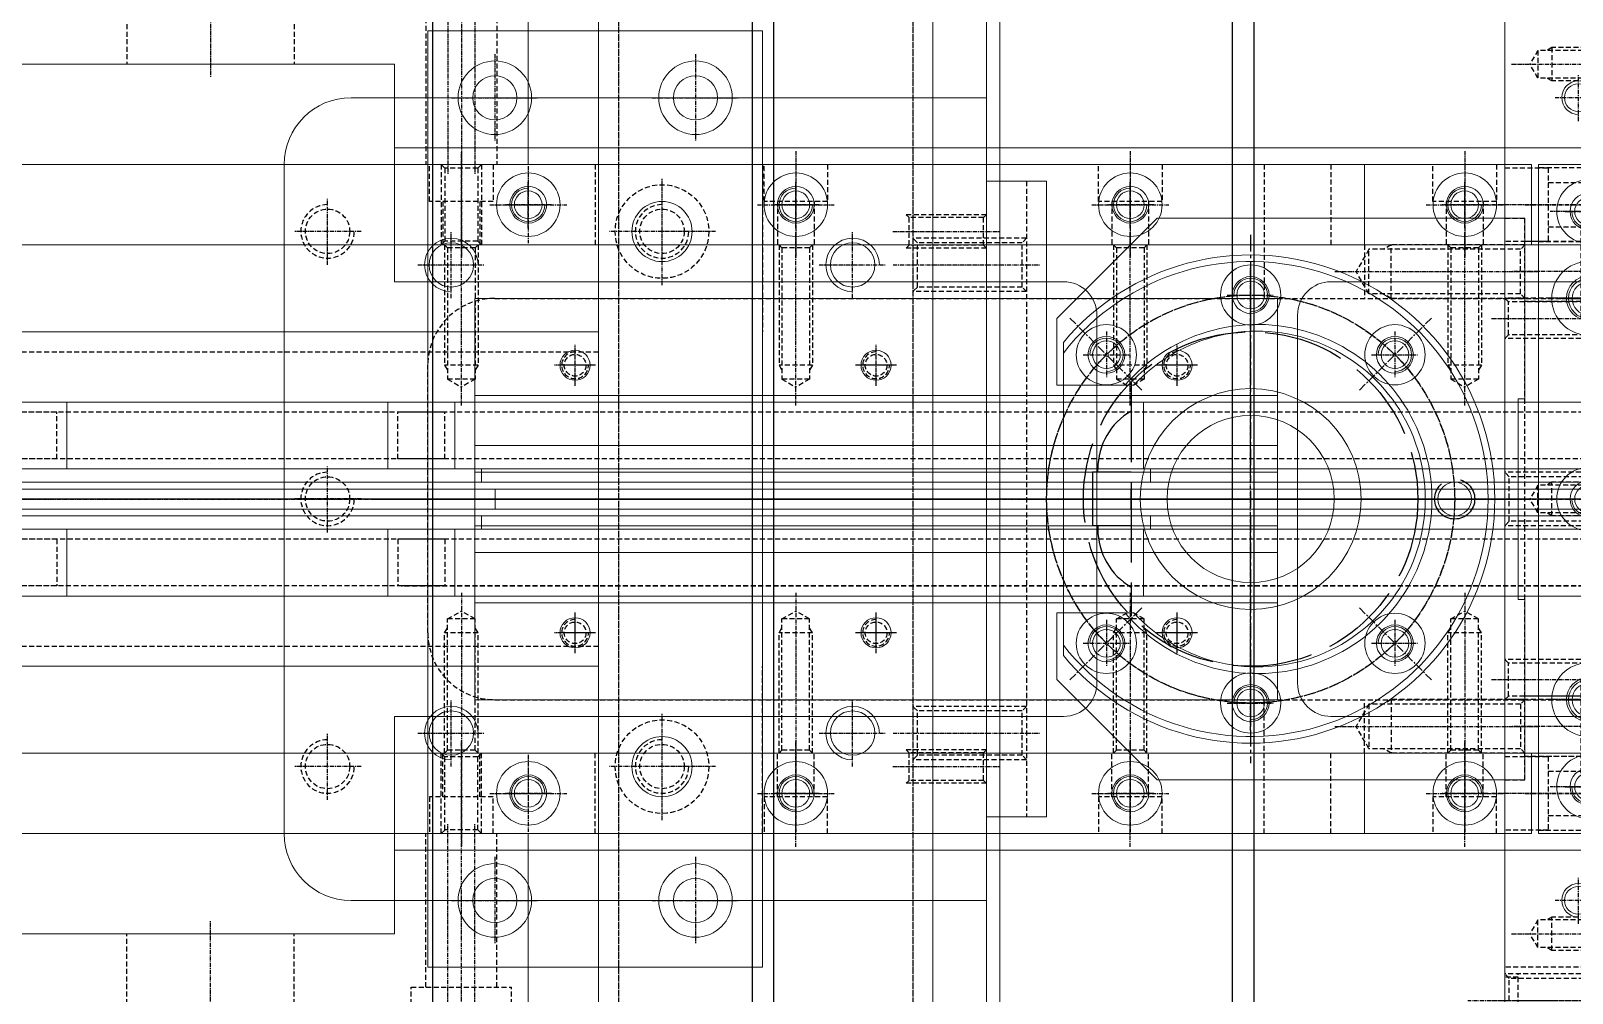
# Model space of a CAD drawing. Header units: millimetres. Extents: x -32759 to 129432, y 390 to 54305.
# Drawn here: x 11544.5 to 11774.9, y 25253 to 25396.9 of the extents above; entities that cross this region are included whole.
import ezdxf

# ---------------------------------------------------------------- set-up
doc = ezdxf.new("R2010")
doc.units = ezdxf.units.MM
for name, pattern in [('ACAD_ISO02W100', [15, 12, -3]), ('CENTER', [2, 1.25, -0.25, 0.25, -0.25]), ('HIDDEN', [0.375, 0.25, -0.125])]:
    doc.linetypes.add(name, pattern=pattern)
for name, color, linetype in [('01d', 211, 'Continuous'), ('CENTER', 1, 'CENTER'), ('CENTRAL', 3, 'Continuous'), ('CL', 1, 'CENTER'), ('HL', 2, 'HIDDEN'), ('빨간은선', 1, 'ACAD_ISO02W100')]:
    doc.layers.add(name, color=color, linetype=linetype)
doc.layers.add('_BODY', color=7, linetype='Continuous', lineweight=13)

# ---------------------------------------------------------------- blocks, each defined once
blk = doc.blocks.new('yiiyik')
at = {"ltscale": 0.5}
for p, q in [((205215.39, 28869.14), (202315.39, 28869.14)), ((202315.39, 28794.14), (205215.39, 28794.14))]:
    blk.add_line(p, q, dxfattribs=at)
at = {"layer": 'HL', "ltscale": 3}
for p, q in [((202315.39, 28865.94), (205215.39, 28865.94)), ((202315.39, 28797.34), (205215.39, 28797.34))]:
    blk.add_line(p, q, dxfattribs=at)
blk = doc.blocks.new('78544')
at = {"color": 0}
blk.add_blockref('yiiyik', (-12321.08, -5825.08), dxfattribs=at)
blk = doc.blocks.new('546YQQR3')
at = {"ltscale": 0.5}
blk.add_line((208098.28, 16766.14), (207248.28, 16766.14), dxfattribs=at)
at = {"layer": 'CL', "ltscale": 0.5}
blk.add_line((207673.28, 17601.14), (207673.28, 16756.14), dxfattribs=at)
blk = doc.blocks.new('UYEWS')
blk.add_blockref('546YQQR3', (0, 293.69))
blk = doc.blocks.new('5WW')
at = {"ltscale": 0.5}
for p, q in [((194368.82, 19052.97), (192913.82, 19052.97)), ((192913.82, 18977.97), (194368.82, 18977.97))]:
    blk.add_line(p, q, dxfattribs=at)
at = {"layer": 'HL', "ltscale": 3}
for p, q in [((192913.82, 19049.77), (194368.82, 19049.77)), ((192913.82, 18981.17), (194368.82, 18981.17))]:
    blk.add_line(p, q, dxfattribs=at)
blk = doc.blocks.new('567W55')
at = {"ltscale": 0.5}
blk.add_line((194373.82, 20177.46), (193528.82, 20177.46), dxfattribs=at)
blk = doc.blocks.new('574534')
for name, p in [('UYEWS', (-13724.46, 3117.63)), ('567W55', (0, 0)), ('5WW', (615, 1151.49))]:
    blk.add_blockref(name, p)
blk = doc.blocks.new('asdfassas')
at = {"ltscale": 0.5}
blk.add_line((129956.24, 40325.74), (129956.24, 39725.74), dxfattribs=at)
at = {"layer": 'CL', "ltscale": 5}
blk.add_line((129946.24, 40025.74), (130726.24, 40025.74), dxfattribs=at)
blk = doc.blocks.new('XCVBXCVBXCVBCXCBCXB')
at = {"layer": '01d'}
blk.add_blockref('asdfassas', (6141.43, -3692.74), dxfattribs=at)
blk = doc.blocks.new('7RYT')
blk.add_blockref('XCVBXCVBXCVBCXCBCXB', (170827.6, -771.94))
blk = doc.blocks.new('5r4ywwtwt')
at = {"color": 6, "ltscale": 0.5}
for p, q in [((215284.22, 20341.99), (215284.22, 19601.99)), ((215282.22, 20321.99), (215282.22, 19621.99))]:
    blk.add_line(p, q, dxfattribs=at)
blk = doc.blocks.new('6rw4w')
at = {"rotation": 90}
blk.add_blockref('5r4ywwtwt', (234436.19, -193115.66), dxfattribs=at)
blk = doc.blocks.new('8SERR')
at = {"ltscale": 0.5}
blk.add_circle((300015.31, 34643.29), 3.32, dxfattribs=at)
at = {"color": 1, "ltscale": 0.5}
blk.add_arc((300015.31, 34643.29), 4, 270, 180, dxfattribs=at)
at = {"layer": 'CL', "ltscale": 0.5}
for p, q in [((300015.31, 34648.29), (300015.31, 34638.29)), ((300010.31, 34643.29), (300020.31, 34643.29))]:
    blk.add_line(p, q, dxfattribs=at)
blk = doc.blocks.new('8REY')
at = {"ltscale": 0.5}
for p, q in [((299380.18, 34076.33), (299480.18, 34076.33)), ((299370.18, 33971.33), (299370.18, 34066.33)), ((299490.18, 33971.33), (299490.18, 34066.33)), ((299370.18, 33971.33), (299490.18, 33971.33))]:
    blk.add_line(p, q, dxfattribs=at)
for centre, start, end in [((299380.18, 34066.33), 90, 180), ((299480.18, 34066.33), 0, 90)]:
    blk.add_arc(centre, 10, start, end, dxfattribs=at)
for p in [(-620.12, -591.95), (-550.12, -591.95), (-620.12, -651.95), (-550.12, -651.95)]:
    blk.add_blockref('8SERR', p)
blk = doc.blocks.new('uyiry')
at = {"ltscale": 0.5}
for p, q in [((283472.72, 1551.76), (282672.72, 1551.76)), ((282672.72, 1501.76), (283472.72, 1501.76))]:
    blk.add_line(p, q, dxfattribs=at)
at = {"layer": 'HL', "ltscale": 3}
for p, q in [((283472.72, 1548.76), (282672.72, 1548.76)), ((283472.72, 1504.76), (282672.72, 1504.76))]:
    blk.add_line(p, q, dxfattribs=at)
blk = doc.blocks.new('tyutfyr')
at = {"ltscale": 0.5}
for p, q in [((301101.88, 34045.84), (300801.88, 34045.84)), ((300801.88, 33995.84), (300801.88, 34045.84)), ((300801.88, 33995.84), (301101.88, 33995.84))]:
    blk.add_line(p, q, dxfattribs=at)
at = {"layer": 'HL', "ltscale": 3}
for p, q in [((301101.88, 34042.84), (300801.88, 34042.84)), ((301101.88, 33998.84), (300801.88, 33998.84))]:
    blk.add_line(p, q, dxfattribs=at)
blk = doc.blocks.new('tyuwrr')
at = {"ltscale": 0.5}
for p, q in [((209317.96, 21857.18), (209317.96, 21907.18)), ((209537.96, 21907.18), (209317.96, 21907.18)), ((209537.96, 21857.18), (209537.96, 21907.18)), ((209537.96, 21857.18), (209317.96, 21857.18))]:
    blk.add_line(p, q, dxfattribs=at)
at = {"layer": 'HL', "ltscale": 3}
for p, q in [((209537.96, 21904.18), (209317.96, 21904.18)), ((209537.96, 21860.18), (209317.96, 21860.18))]:
    blk.add_line(p, q, dxfattribs=at)
blk = doc.blocks.new('735w4w')
at = {"rotation": 90}
blk.add_blockref('tyutfyr', (242814.38, -277495.94), dxfattribs=at)
at = {"color": 3}
blk.add_blockref('uyiry', (-74279.18, 21754.18), dxfattribs=at)
blk.add_blockref('tyuwrr', (-634.43, 1398.76))
blk = doc.blocks.new('tyrtu')
at = {"layer": 'CL', "ltscale": 0.5}
blk.add_line((299057.47, 34304.86), (299057.47, 34282.89), dxfattribs=at)
at = {"layer": 'HL', "ltscale": 3}
for p, q in [((299054.15, 34301.21), (299053.47, 34301.89)), ((299053.47, 34284.89), (299053.47, 34301.89)), ((299054.15, 34301.21), (299060.79, 34301.21)), ((299054.15, 34285.57), (299054.15, 34301.21)), ((299060.79, 34301.21), (299061.47, 34301.89)), ((299060.79, 34285.57), (299060.79, 34301.21)), ((299061.47, 34284.89), (299061.47, 34301.89)), ((299053.47, 34284.89), (299054.15, 34285.57)), ((299054.15, 34285.57), (299060.79, 34285.57)), ((299061.47, 34284.89), (299060.79, 34285.57))]:
    blk.add_line(p, q, dxfattribs=at)
blk = doc.blocks.new('TYTYUT')
at = {"ltscale": 0.5}
for p, q in [((313351.37, 23158.01), (313351.37, 23167.01)), ((313446.37, 23167.01), (313351.37, 23167.01)), ((313446.37, 23158.01), (313446.37, 23167.01)), ((313446.37, 23158.01), (313351.37, 23158.01))]:
    blk.add_line(p, q, dxfattribs=at)
at = {"layer": 'HL', "ltscale": 3}
blk.add_line((313446.37, 23161.01), (313351.37, 23161.01), dxfattribs=at)
for p in [(14306.4, -11123.89), (14376.4, -11123.89)]:
    blk.add_blockref('tyrtu', p)
blk = doc.blocks.new('ywerse')
at = {"layer": 'CL', "ltscale": 0.5}
blk.add_line((300742.01, 31606.82), (300726.01, 31606.82), dxfattribs=at)
at = {"layer": 'HL', "ltscale": 3}
for p, q in [((300728.01, 31609.32), (300728.44, 31608.88)), ((300728.01, 31609.32), (300740.01, 31609.32)), ((300728.44, 31608.88), (300728.44, 31604.75)), ((300728.44, 31608.88), (300739.58, 31608.88)), ((300739.58, 31608.88), (300740.01, 31609.32)), ((300739.58, 31608.88), (300739.58, 31604.75)), ((300728.01, 31604.32), (300728.44, 31604.75)), ((300728.01, 31604.32), (300740.01, 31604.32)), ((300728.44, 31604.75), (300739.58, 31604.75)), ((300739.58, 31604.75), (300740.01, 31604.32))]:
    blk.add_line(p, q, dxfattribs=at)
blk = doc.blocks.new('rerwt')
at = {"ltscale": 0.5}
for p, q in [((207179.48, 23021.26), (206379.48, 23021.26)), ((207179.48, 23013.26), (206379.48, 23013.26))]:
    blk.add_line(p, q, dxfattribs=at)
at = {"rotation": 90}
for p in [(238346.3, -277714.75), (238426.3, -277714.75)]:
    blk.add_blockref('ywerse', p, dxfattribs=at)
blk = doc.blocks.new('tysefss')
for name, p in [('rerwt', (0, 0)), ('TYTYUT', (-106619.39, -153.74))]:
    blk.add_blockref(name, p)
blk = doc.blocks.new('r6uw33')
for name, p in [('735w4w', (0, 0)), ('8REY', (-90636.65, -10723.39)), ('tysefss', (2014.06, 234.68))]:
    blk.add_blockref(name, p)
blk = doc.blocks.new('56ryu6u')
at = {"layer": 'CL', "ltscale": 0.5}
blk.add_line((289834.86, 32314.43), (289834.86, 32293.43), dxfattribs=at)
at = {"layer": 'HL', "ltscale": 3}
for p, q in [((289832.4, 32311.89), (289831.86, 32312.43)), ((289831.86, 32295.43), (289831.86, 32312.43)), ((289837.32, 32311.89), (289837.86, 32312.43)), ((289837.86, 32295.43), (289837.86, 32312.43)), ((289832.4, 32311.89), (289837.32, 32311.89)), ((289832.4, 32295.98), (289832.4, 32311.89)), ((289837.32, 32295.98), (289837.32, 32311.89)), ((289831.86, 32295.43), (289832.4, 32295.98)), ((289832.4, 32295.98), (289837.32, 32295.98)), ((289837.86, 32295.43), (289837.32, 32295.98))]:
    blk.add_line(p, q, dxfattribs=at)
blk = doc.blocks.new('t7ie56')
at = {"layer": 'HL', "ltscale": 3}
for p, q in [((286782.96, 33444.36), (286782.96, 33447.36)), ((286782.96, 33447.36), (286857.96, 33447.36)), ((286857.96, 33447.36), (286857.96, 33444.36))]:
    blk.add_line(p, q, dxfattribs=at)
for p in [(-3041.4, 1151.92), (-2987.4, 1151.92)]:
    blk.add_blockref('56ryu6u', p)
blk = doc.blocks.new('tywe')
at = {"layer": 'CL', "ltscale": 0.5}
blk.add_line((289853.7, 32050.75), (289832.7, 32050.75), dxfattribs=at)
at = {"layer": 'HL', "ltscale": 3}
for p, q in [((289843.1, 32043.75), (289843.1, 32057.75)), ((289843.1, 32057.75), (289851.7, 32057.75)), ((289843.1, 32055.25), (289834.7, 32055.25)), ((289843.1, 32046.25), (289834.7, 32046.25)), ((289851.7, 32043.75), (289843.1, 32043.75))]:
    blk.add_line(p, q, dxfattribs=at)
blk = doc.blocks.new('t7ury')
at = {"layer": 'CL', "ltscale": 0.5}
blk.add_line((288271.31, 33815.77), (288247.31, 33815.77), dxfattribs=at)
at = {"layer": 'HL', "ltscale": 3}
for p, q in [((288262.81, 33810.27), (288262.81, 33821.27)), ((288262.81, 33821.27), (288269.31, 33821.27)), ((288262.81, 33819.07), (288249.31, 33819.07)), ((288262.81, 33812.47), (288249.31, 33812.47)), ((288269.31, 33810.27), (288262.81, 33810.27))]:
    blk.add_line(p, q, dxfattribs=at)
blk = doc.blocks.new('ryurt')
at = {"rotation": 90}
for p in [(338858.56, -254730.72), (338946.56, -254730.72)]:
    blk.add_blockref('t7ury', p, dxfattribs=at)
blk = doc.blocks.new('ryr')
at = {"layer": 'CL', "ltscale": 0.5}
blk.add_line((305289.43, 32616.68), (305313.89, 32616.68), dxfattribs=at)
at = {"layer": 'HL', "ltscale": 3}
for p, q in [((305291.34, 32620.68), (305306.34, 32620.68)), ((305306.34, 32620.68), (305306.34, 32612.68)), ((305306.34, 32620.18), (305308.34, 32620.18)), ((305291.34, 32612.68), (305306.34, 32612.68)), ((305306.34, 32613.18), (305308.34, 32613.18))]:
    blk.add_line(p, q, dxfattribs=at)
blk = doc.blocks.new('54t43')
at = {"layer": 'CL', "ltscale": 0.5}
blk.add_line((295492.24, 32846.58), (295471.24, 32846.58), dxfattribs=at)
at = {"layer": 'HL', "ltscale": 3}
for p, q in [((295473.24, 32850.58), (295473.92, 32849.91)), ((295473.24, 32850.58), (295490.24, 32850.58)), ((295473.92, 32849.91), (295473.92, 32843.26)), ((295473.92, 32849.91), (295489.57, 32849.91)), ((295489.57, 32849.91), (295490.24, 32850.58)), ((295489.57, 32849.91), (295489.57, 32843.26)), ((295473.24, 32842.58), (295473.92, 32843.26)), ((295473.24, 32842.58), (295490.24, 32842.58)), ((295473.92, 32843.26), (295489.57, 32843.26)), ((295489.57, 32843.26), (295490.24, 32842.58))]:
    blk.add_line(p, q, dxfattribs=at)
blk = doc.blocks.new('ryurre')
at = {"ltscale": 0.5}
blk.add_circle((288333.94, 33797.74), 2.46, dxfattribs=at)
at = {"color": 1, "ltscale": 0.5}
blk.add_arc((288333.94, 33797.74), 3, 270, 180, dxfattribs=at)
at = {"layer": 'CL', "ltscale": 0.5}
for p, q in [((288333.94, 33801.74), (288333.94, 33793.74)), ((288329.94, 33797.74), (288337.94, 33797.74))]:
    blk.add_line(p, q, dxfattribs=at)
blk = doc.blocks.new('yutr')
for p in [(16722.84, -271.66), (16782.84, -271.66)]:
    blk.add_blockref('ryurre', p)
blk = doc.blocks.new('uoe4t')
at = {"layer": 'CL', "ltscale": 0.5}
blk.add_line((294885.29, 32336.56), (294864.29, 32336.56), dxfattribs=at)
at = {"layer": 'HL', "ltscale": 3}
for p, q in [((294866.29, 32339.06), (294866.73, 32338.63)), ((294866.29, 32339.06), (294879.29, 32339.06)), ((294866.73, 32338.63), (294866.73, 32334.5)), ((294866.73, 32338.63), (294881.36, 32338.63)), ((294879.29, 32339.06), (294879.29, 32334.06)), ((294879.29, 32339.06), (294880.04, 32338.63)), ((294881.36, 32338.63), (294881.36, 32334.5)), ((294881.36, 32338.63), (294882.55, 32336.56)), ((294881.36, 32334.5), (294882.55, 32336.56)), ((294866.29, 32334.06), (294866.73, 32334.5)), ((294866.29, 32334.06), (294879.29, 32334.06)), ((294866.73, 32334.5), (294881.36, 32334.5)), ((294879.29, 32334.06), (294880.04, 32334.5))]:
    blk.add_line(p, q, dxfattribs=at)
blk = doc.blocks.new('6TUYRTYR')
at = {"rotation": 270}
blk.add_blockref('tywe', (262808.24, 323370.29), dxfattribs=at)
blk = doc.blocks.new('tyuweq')
at = {"ltscale": 0.5}
blk.add_circle((304059.02, 35217.71), 2.07, dxfattribs=at)
at = {"color": 1, "ltscale": 0.5}
blk.add_arc((304059.02, 35217.71), 2.5, 270, 180, dxfattribs=at)
at = {"layer": 'CL', "ltscale": 0.5}
for p, q in [((304059.02, 35221.21), (304059.02, 35214.21)), ((304055.52, 35217.71), (304062.52, 35217.71))]:
    blk.add_line(p, q, dxfattribs=at)
blk = doc.blocks.new('78rytet')
at = {"ltscale": 0.5}
blk.add_line((228091.61, 17358.45), (228279.61, 17358.45), dxfattribs=at)
at = {"layer": 'HL', "ltscale": 3}
for p, q in [((228115.61, 17338.45), (228115.61, 17358.45)), ((228143.61, 17358.45), (228143.61, 17355.45)), ((228227.61, 17358.45), (228227.61, 17355.45)), ((228143.61, 17355.45), (228227.61, 17355.45))]:
    blk.add_line(p, q, dxfattribs=at)
for name, p, rotation in [('ryr', (260727.29, -287949.9), 90), ('54t43', (260957.2, -278131.79), 90), ('54t43', (261032.2, -278131.79), 90), ('uoe4t', (260457.18, -277527.85), 90), ('uoe4t', (260522.18, -277527.85), 90), ('tywe', (196168.87, 307190.15), 270)]:
    blk.add_blockref(name, p, dxfattribs=dict(rotation=rotation))
for name, p in [('ryurt', (-76901.17, -16180.14)), ('t7ie56', (-58634.84, -16105.91)), ('tyuweq', (-75933.4, -17870.26)), ('yutr', (-76901.17, -16180.14)), ('tyuweq', (-75813.4, -17870.26))]:
    blk.add_blockref(name, p)
at = {"color": 6}
blk.add_blockref('6TUYRTYR', (-66707.37, -16180.14), dxfattribs=at)
at = {"xscale": -1, "rotation": 270}
blk.add_blockref('uoe4t', (195914.05, -277527.85), dxfattribs=at)
blk = doc.blocks.new('bm-76urgh4')
at = {"ltscale": 2}
blk.add_line((297827.26, 30257.58), (297827.26, 30210.75), dxfattribs=at)
for centre, radius in [((297855.26, 30264.66), 4.5), ((297855.26, 30264.66), 2.75), ((297833.69, 30255.73), 4.5), ((297876.83, 30255.73), 4.5), ((297833.69, 30255.73), 2.75), ((297876.83, 30255.73), 2.75), ((297855.26, 30234.16), 16.5), ((297855.26, 30234.16), 12.5), ((297885.76, 30234.16), 2.5), ((297833.69, 30212.59), 4.5), ((297876.83, 30212.59), 4.5), ((297833.69, 30212.59), 2.75), ((297876.83, 30212.59), 2.75), ((297855.26, 30203.66), 4.5), ((297855.26, 30203.66), 2.75)]:
    blk.add_circle(centre, radius)
for radius, start, end in [(36.5, 219.9037, 140.0963), (35.5, 217.9328, 142.0672)]:
    blk.add_arc((297855.26, 30234.16), radius, start, end)
at = {"layer": 'CENTER', "ltscale": 2}
for p, q in [((297855.26, 30273.66), (297855.26, 30236.66)), ((297821.76, 30234.16), (297852.76, 30234.16)), ((297857.76, 30234.16), (297894.76, 30234.16)), ((297855.26, 30231.66), (297855.26, 30194.66))]:
    blk.add_line(p, q, dxfattribs=at)
at = {"layer": 'CENTER'}
for p, q in [((297839, 30250.43), (297828.04, 30261.39)), ((297871.52, 30250.43), (297882.48, 30261.39)), ((297839, 30217.9), (297828.04, 30206.94)), ((297871.52, 30217.9), (297882.48, 30206.94))]:
    blk.add_line(p, q, dxfattribs=at)
blk.add_circle((297855.26, 30234.16), 30.5, dxfattribs=at)
at = {"layer": 'CENTRAL'}
for p, q in [((297854.01, 30234.16), (297856.51, 30234.16)), ((297855.26, 30235.41), (297855.26, 30232.91))]:
    blk.add_line(p, q, dxfattribs=at)
for p in [(297833.69, 30255.73), (297876.83, 30255.73), (297833.69, 30212.59), (297876.83, 30212.59)]:
    blk.add_point(p, dxfattribs=at)
at = {"layer": '빨간은선'}
for p, q in [((297837.41, 30251.66), (297837.41, 30216.66)), ((297832.41, 30238.16), (297832.41, 30238.66)), ((297837.41, 30238.16), (297831.61, 30238.16)), ((297831.61, 30238.16), (297831.61, 30230.16)), ((297837.41, 30230.16), (297831.61, 30230.16)), ((297832.41, 30230.16), (297832.41, 30229.66))]:
    blk.add_line(p, q, dxfattribs=at)
for centre, radius in [((297855.26, 30234.16), 25), ((297885.76, 30234.16), 3)]:
    blk.add_circle(centre, radius, dxfattribs=at)
for centre, start, end in [((297842.41, 30238.66), 120, 180), ((297842.41, 30229.66), 180, 240)]:
    blk.add_arc(centre, 10, start, end, dxfattribs=at)
blk = doc.blocks.new('t7ert')
at = {"layer": 'CL', "ltscale": 0.5}
blk.add_line((289910.21, 32125.06), (289879.81, 32125.06), dxfattribs=at)
at = {"layer": 'HL', "ltscale": 3}
for p, q in [((289881.81, 32129.06), (289882.49, 32128.38)), ((289881.81, 32129.06), (289901.81, 32129.06)), ((289882.49, 32128.38), (289882.49, 32121.73)), ((289882.49, 32128.38), (289905.13, 32128.38)), ((289901.81, 32129.06), (289901.81, 32121.06)), ((289901.81, 32129.06), (289902.98, 32128.38)), ((289905.13, 32128.38), (289905.13, 32121.73)), ((289905.13, 32128.38), (289907.05, 32125.06)), ((289905.13, 32121.73), (289907.05, 32125.06)), ((289881.81, 32121.06), (289882.49, 32121.73)), ((289882.49, 32121.73), (289905.13, 32121.73)), ((289901.81, 32121.06), (289902.98, 32121.73)), ((289881.81, 32121.06), (289901.81, 32121.06))]:
    blk.add_line(p, q, dxfattribs=at)
blk = doc.blocks.new('utuii')
at = {"ltscale": 0.5}
blk.add_circle((288338.22, 33811.22), 2.07, dxfattribs=at)
at = {"color": 1, "ltscale": 0.5}
blk.add_arc((288338.22, 33811.22), 2.5, 270, 180, dxfattribs=at)
at = {"layer": 'CL', "ltscale": 0.5}
for p, q in [((288338.22, 33814.72), (288338.22, 33807.72)), ((288334.72, 33811.22), (288341.72, 33811.22))]:
    blk.add_line(p, q, dxfattribs=at)
blk = doc.blocks.new('56ERT5Y')
at = {"ltscale": 0.5}
for p, q in [((218826.36, 40266.02), (218841.36, 40281.02)), ((218896.36, 40281.02), (218841.36, 40281.02)), ((218896.36, 40254.02), (218896.36, 40281.02)), ((218826.36, 40256.02), (218826.36, 40266.02)), ((218837.9, 40256.02), (218826.36, 40256.02)), ((218896.36, 40254.02), (218895.36, 40254.02)), ((218895.36, 40224.02), (218895.36, 40254.02)), ((218896.36, 40224.02), (218895.36, 40224.02)), ((218896.36, 40197.02), (218896.36, 40224.02)), ((218837.9, 40222.02), (218826.36, 40222.02)), ((218826.36, 40212.02), (218826.36, 40222.02)), ((218841.36, 40197.02), (218826.36, 40212.02)), ((218896.36, 40197.02), (218841.36, 40197.02))]:
    blk.add_line(p, q, dxfattribs=at)
blk.add_arc((218856.36, 40239.02), 26.1, 220.6428, 139.3572, dxfattribs=at)
blk.add_arc((218856.36, 40239.02), 25.1, 222.6323, 137.3677)
at = {"layer": 'CL', "ltscale": 0.5}
for p, q in [((218855.36, 40204.44), (218855.36, 40273.6)), ((218820.78, 40239.02), (218889.94, 40239.02))]:
    blk.add_line(p, q, dxfattribs=at)
blk.add_circle((218855.36, 40239.02), 30.5, dxfattribs=at)
at = {"rotation": 180}
blk.add_blockref('t7ert', (508778.17, 72398.08), dxfattribs=at)
for p in [(-69482.86, 6458.3), (-69504.42, 6449.37), (-69461.29, 6449.37), (-69504.42, 6406.23), (-69461.29, 6406.23), (-69482.86, 6397.3)]:
    blk.add_blockref('utuii', p)
at = {"xscale": -1}
blk.add_blockref('t7ert', (508778.17, 8079.97), dxfattribs=at)
blk = doc.blocks.new('yuity')
at = {"ltscale": 0.5}
blk.add_circle((285907.19, 34985.44), 2.07, dxfattribs=at)
at = {"color": 1, "ltscale": 0.5}
blk.add_arc((285907.19, 34985.44), 2.5, 270, 180, dxfattribs=at)
at = {"layer": 'CL', "ltscale": 0.5}
for p, q in [((285907.19, 34988.94), (285907.19, 34981.94)), ((285903.69, 34985.44), (285910.69, 34985.44))]:
    blk.add_line(p, q, dxfattribs=at)
blk = doc.blocks.new('ytud')
at = {"ltscale": 0.5}
for radius in [4.75, 2.75]:
    blk.add_circle((287561.04, 33342.62), radius, dxfattribs=at)
at = {"layer": 'CL', "ltscale": 0.5}
for p, q in [((287561.04, 33348.37), (287561.04, 33336.87)), ((287555.29, 33342.62), (287566.79, 33342.62))]:
    blk.add_line(p, q, dxfattribs=at)
blk = doc.blocks.new('yutaa')
at = {"ltscale": 0.5}
blk.add_circle((303922.04, 35185.16), 5.5, dxfattribs=at)
at = {"layer": 'CL', "ltscale": 0.5}
for p, q in [((303922.04, 35178.66), (303922.04, 35191.66)), ((303915.54, 35185.16), (303928.54, 35185.16))]:
    blk.add_line(p, q, dxfattribs=at)
blk = doc.blocks.new('ytut')
at = {"layer": 'CL', "ltscale": 0.5}
blk.add_line((288317.07, 33890.89), (288336.07, 33890.89), dxfattribs=at)
at = {"layer": 'HL', "ltscale": 3}
for p, q in [((288319.07, 33896.39), (288325.57, 33896.39)), ((288325.57, 33896.39), (288325.57, 33885.39)), ((288325.57, 33894.19), (288334.07, 33894.19)), ((288325.57, 33887.59), (288334.07, 33887.59)), ((288325.57, 33885.39), (288319.07, 33885.39))]:
    blk.add_line(p, q, dxfattribs=at)
blk = doc.blocks.new('hw3dfh')
at = {"ltscale": 0.5}
blk.add_circle((303894.77, 35182.81), 3.3, dxfattribs=at)
at = {"layer": 'CL', "ltscale": 0.5}
for p, q in [((303894.77, 35178.49), (303894.77, 35187.12)), ((303890.45, 35182.81), (303899.08, 35182.81))]:
    blk.add_line(p, q, dxfattribs=at)
blk = doc.blocks.new('ytew')
at = {"ltscale": 0.5}
for p, q in [((304706.05, 35354.03), (304706.05, 35369.03)), ((304706.05, 35369.03), (304806.05, 35369.03)), ((304806.05, 35354.03), (304806.05, 35369.03)), ((304706.05, 35354.03), (304806.05, 35354.03))]:
    blk.add_line(p, q, dxfattribs=at)
at = {"rotation": 90}
for name, p in [('ytut', (338602.94, -252965.04)), ('ytut', (338690.94, -252965.04)), ('utuii', (338524.27, -252976.69)), ('utuii', (338567.27, -252976.69)), ('utuii', (338610.27, -252976.69))]:
    blk.add_blockref(name, p, dxfattribs=at)
for p in [(831.29, 178.73), (891.29, 178.73)]:
    blk.add_blockref('hw3dfh', p)
blk = doc.blocks.new('tiur')
at = {"layer": 'CL', "ltscale": 0.5}
blk.add_line((288364.74, 33797.74), (288337.94, 33797.74), dxfattribs=at)
at = {"layer": 'HL', "ltscale": 3}
for p, q in [((288339.94, 33800.74), (288340.48, 33800.2)), ((288339.94, 33800.74), (288357.94, 33800.74)), ((288340.48, 33800.2), (288340.48, 33795.28)), ((288340.48, 33800.2), (288360.4, 33800.2)), ((288357.94, 33800.74), (288357.94, 33794.74)), ((288357.94, 33800.74), (288358.88, 33800.2)), ((288360.4, 33800.2), (288360.4, 33795.28)), ((288360.4, 33800.2), (288361.82, 33797.74)), ((288360.4, 33795.28), (288361.82, 33797.74)), ((288339.94, 33794.74), (288340.48, 33795.28)), ((288339.94, 33794.74), (288357.94, 33794.74)), ((288340.48, 33795.28), (288360.4, 33795.28)), ((288357.94, 33794.74), (288358.88, 33795.28))]:
    blk.add_line(p, q, dxfattribs=at)
blk = doc.blocks.new('RYJWE')
at = {"ltscale": 0.5}
for p, q in [((223236.67, 43455), (223236.67, 43467)), ((223236.67, 43467), (223301.67, 43467)), ((223301.67, 43455), (223301.67, 43467)), ((223236.67, 43455), (223301.67, 43455))]:
    blk.add_line(p, q, dxfattribs=at)
for p in [(-65086.54, 9650.78), (-65046.54, 9650.78)]:
    blk.add_blockref('utuii', p)
at = {"rotation": 180}
blk.add_blockref('tiur', (511641.62, 77258.75), dxfattribs=at)
blk = doc.blocks.new('UYRTD')
at = {"ltscale": 0.5}
for p, q in [((223218.67, 43668.22), (223318.67, 43668.22)), ((223218.67, 43588.22), (223218.67, 43668.22)), ((223318.67, 43588.22), (223318.67, 43668.22)), ((223218.67, 43588.22), (223318.67, 43588.22))]:
    blk.add_line(p, q, dxfattribs=at)
blk.add_circle((223268.67, 43620.22), 25.25, dxfattribs=at)
at = {"layer": 'CENTER', "color": 1, "linetype": 'CENTER'}
for p, q in [((223268.67, 43580.91), (223268.67, 43659.52)), ((223296.47, 43648.01), (223240.88, 43592.43)), ((223240.88, 43648.01), (223296.47, 43592.43)), ((223307.98, 43620.22), (223229.37, 43620.22))]:
    blk.add_line(p, q, dxfattribs=at)
blk.add_circle((223268.67, 43620.22), 35, dxfattribs=at)
for name, p, rotation in [('ytud', (256568.29, -243900.32), 90), ('ytud', (256611.29, -243900.32), 90), ('ytud', (256654.29, -243900.32), 90), ('ytud', (256568.29, -243917.82), 90), ('yuity', (509151.12, 78630.41), 180), ('yuity', (509200.62, 78630.41), 180), ('ytud', (256654.29, -243917.82), 90), ('ytud', (256568.29, -243957.82), 90), ('ytud', (256654.29, -243957.82), 90), ('yuity', (509151.12, 78580.91), 180), ('yuity', (509200.62, 78580.91), 180)]:
    blk.add_blockref(name, p, dxfattribs=dict(rotation=rotation))
for p in [(-80683.36, 8475.56), (-80623.36, 8475.56)]:
    blk.add_blockref('yutaa', p)
blk = doc.blocks.new('7RTYR')
at = {"ltscale": 0.5}
blk.add_line((223211.87, 44032.84), (223311.87, 44032.84), dxfattribs=at)
blk.add_circle((223261.87, 43984.84), 25.25, dxfattribs=at)
at = {"layer": 'CENTER', "color": 1, "linetype": 'CENTER'}
for p, q in [((223261.87, 43945.53), (223261.87, 44024.15)), ((223289.67, 44012.63), (223234.08, 43957.05)), ((223234.08, 44012.63), (223289.67, 43957.05)), ((223301.18, 43984.84), (223222.57, 43984.84))]:
    blk.add_line(p, q, dxfattribs=at)
blk.add_circle((223261.87, 43984.84), 35, dxfattribs=at)
at = {"xscale": -1, "rotation": 180}
blk.add_blockref('ytew', (-81494.18, 79386.87), dxfattribs=at)
at = {"color": 1}
blk.add_blockref('UYRTD', (-6.8, 364.62), dxfattribs=at)
for p in [(-80690.16, 8840.18), (-80630.16, 8840.18)]:
    blk.add_blockref('yutaa', p)
for name, p, rotation in [('ytud', (256561.49, -243535.7), 90), ('ytud', (256604.49, -243535.7), 90), ('ytud', (256647.49, -243535.7), 90), ('ytud', (256561.49, -243553.2), 90), ('ytud', (256647.49, -243553.2), 90), ('yuity', (509144.32, 78995.03), 180), ('yuity', (509193.81, 78995.03), 180), ('ytud', (256561.49, -243593.2), 90), ('ytud', (256647.49, -243593.2), 90), ('yuity', (509144.32, 78945.54), 180), ('yuity', (509193.81, 78945.54), 180)]:
    blk.add_blockref(name, p, dxfattribs=dict(rotation=rotation))
at = {"color": 1, "xscale": -1, "rotation": 270}
blk.add_blockref('RYJWE', (179756.87, -179283.83), dxfattribs=at)
at = {"color": 1, "rotation": 90}
blk.add_blockref('RYJWE', (266766.88, -179283.83), dxfattribs=at)
blk = doc.blocks.new('ryefwew')
at = {"rotation": 270}
for name, p in [('56ERT5Y', (180429.57, 263487.61)), ('bm-76urgh4', (190434.43, 342487.51))]:
    blk.add_blockref(name, p, dxfattribs=at)
blk.add_blockref('78rytet', (-7517.02, 27235.8))
at = {"color": 1}
blk.add_blockref('7RTYR', (-2593.28, 556.4), dxfattribs=at)
blk = doc.blocks.new('684TWT')
at = {"color": 6, "ltscale": 0.5}
for p, q in [((237238.48, 20780.03), (237522.48, 20780.03)), ((237338.48, 20778.03), (237338.48, 20780.03)), ((237438.48, 20778.03), (237438.48, 20780.03)), ((237240.48, 20778.03), (237520.48, 20778.03))]:
    blk.add_line(p, q, dxfattribs=at)
blk = doc.blocks.new('uytityrr')
at = {"color": 6, "ltscale": 0.5}
for p, q in [((286187.45, 4371.09), (286197.45, 4371.09)), ((286187.45, 4371.09), (286187.45, 4361.09)), ((286197.45, 4371.09), (286197.45, 4361.09)), ((286187.45, 4361.09), (286197.45, 4361.09))]:
    blk.add_line(p, q, dxfattribs=at)
at = {"layer": 'HL', "ltscale": 3}
for p, q in [((286188.95, 4369.59), (286195.95, 4369.59)), ((286188.95, 4369.59), (286188.95, 4362.59)), ((286195.95, 4369.59), (286195.95, 4362.59)), ((286188.95, 4362.59), (286195.95, 4362.59))]:
    blk.add_line(p, q, dxfattribs=at)
blk = doc.blocks.new('879W3RR')
at = {"color": 6, "ltscale": 0.5}
for p, q in [((238607.62, 20727.36), (238607.62, 20987.11)), ((238617.62, 20717.36), (238617.62, 20987.11))]:
    blk.add_line(p, q, dxfattribs=at)
at = {"layer": 'HL', "ltscale": 3}
for p, q in [((238609.12, 20725.86), (238609.12, 20985.61)), ((238616.12, 20718.86), (238616.12, 20985.61))]:
    blk.add_line(p, q, dxfattribs=at)
at = {"color": 6, "xscale": -1, "rotation": 270}
blk.add_blockref('uytityrr', (234246.53, -265210.09), dxfattribs=at)
blk = doc.blocks.new('r6rytr')
at = {"color": 6, "ltscale": 0.5}
for p, q in [((286390.45, 4501.35), (286390.45, 4499.35)), ((286390.45, 4501.35), (286400.45, 4501.35)), ((286400.45, 4501.35), (286400.45, 4499.35)), ((286390.45, 4499.35), (286400.45, 4499.35))]:
    blk.add_line(p, q, dxfattribs=at)
blk = doc.blocks.new('yuiry5')
at = {"layer": 'CL', "ltscale": 0.5}
blk.add_line((285966.22, 4319.37), (285961.72, 4319.37), dxfattribs=at)
at = {"layer": 'HL', "ltscale": 3}
for p, q in [((285964.72, 4322.87), (285963.22, 4322.87)), ((285964.72, 4322.87), (285964.72, 4315.87)), ((285964.72, 4315.87), (285963.22, 4315.87))]:
    blk.add_line(p, q, dxfattribs=at)
blk = doc.blocks.new('8IETW')
at = {"color": 6, "ltscale": 0.5}
for p, q in [((238794.1, 20727.36), (238794.1, 20928.9)), ((238804.1, 20717.36), (238804.1, 20928.9)), ((238794.1, 20816.4), (238804.1, 20816.4)), ((238794.1, 20727.36), (238689.07, 20727.36)), ((238804.1, 20717.36), (238794.1, 20727.36)), ((238804.1, 20717.36), (238689.07, 20717.36))]:
    blk.add_line(p, q, dxfattribs=at)
at = {"layer": 'HL', "ltscale": 3}
for p, q in [((238795.6, 20725.86), (238795.6, 20927.4)), ((238802.6, 20718.86), (238802.6, 20927.4)), ((238795.6, 20725.86), (238689.07, 20725.86)), ((238802.6, 20718.86), (238689.07, 20718.86))]:
    blk.add_line(p, q, dxfattribs=at)
at = {"color": 6, "extrusion": (0, 0, -1), "zscale": -1, "rotation": 90}
for name, p in [('uytityrr', (-234433.02, -265268.09)), ('r6rytr', (-234187.72, -265673.09)), ('yuiry5', (-234377.23, -265245.86))]:
    blk.add_blockref(name, p, dxfattribs=at)
blk = doc.blocks.new('67EQRQ')
at = {"xscale": -1, "rotation": 270}
blk.add_blockref('684TWT', (216158.45, -215963.18), dxfattribs=at)
at = {"rotation": 90}
blk.add_blockref('684TWT', (257723.52, -215963.18), dxfattribs=at)
for name, p in [('879W3RR', (-1681.13, 559.94)), ('8IETW', (-1867.62, 559.94))]:
    blk.add_blockref(name, p)
at = {"xscale": -1}
for name, p in [('879W3RR', (475563.11, 559.94)), ('8IETW', (475749.59, 559.94))]:
    blk.add_blockref(name, p, dxfattribs=at)
blk = doc.blocks.new('8ET33')
blk.add_blockref('67EQRQ', (0, 968.09))
blk = doc.blocks.new('78WRWT')
at = {"color": 2, "ltscale": 0.5}
for p, q in [((238772.01, 21573.53), (238484.01, 21573.53)), ((238587.94, 21570.53), (238587.94, 21573.53)), ((238682.94, 21570.53), (238682.94, 21573.53)), ((238484.01, 21570.53), (238772.01, 21570.53))]:
    blk.add_line(p, q, dxfattribs=at)
blk = doc.blocks.new('7RTYU')
blk.add_blockref('8ET33', (0, 0))
at = {"rotation": 90}
blk.add_blockref('78WRWT', (258513.01, -216241.61), dxfattribs=at)
blk = doc.blocks.new('uyertet')
blk.add_blockref('7RTYU', (-30095.98, 14030.09))
blk = doc.blocks.new('678retet')
at = {"color": 6, "ltscale": 0.5}
for radius in [5.5, 3.3]:
    blk.add_circle((284486.27, 4024.31), radius, dxfattribs=at)
at = {"layer": 'CL', "ltscale": 0.5}
for p, q in [((284486.27, 4030.81), (284486.27, 4017.81)), ((284492.77, 4024.31), (284479.77, 4024.31))]:
    blk.add_line(p, q, dxfattribs=at)
blk = doc.blocks.new('768rtey')
at = {"color": 6, "ltscale": 0.5}
blk.add_circle((284505.95, 4056.56), 4.5, dxfattribs=at)
at = {"layer": 'CL', "ltscale": 0.5}
for p, q in [((284505.95, 4048.56), (284505.95, 4064.56)), ((284497.95, 4056.56), (284513.95, 4056.56))]:
    blk.add_line(p, q, dxfattribs=at)
at = {"layer": 'HL', "ltscale": 3}
blk.add_circle((284505.95, 4056.56), 7, dxfattribs=at)
blk = doc.blocks.new('567erte')
at = {"color": 6, "ltscale": 0.5}
for p, q in [((283566.61, 4255.06), (283566.61, 4305.06)), ((283706.61, 4305.06), (283566.61, 4305.06)), ((283586.61, 4255.06), (283586.61, 4305.06)), ((283686.61, 4255.06), (283686.61, 4305.06)), ((283706.61, 4255.06), (283706.61, 4305.06)), ((283706.61, 4255.06), (283566.61, 4255.06))]:
    blk.add_line(p, q, dxfattribs=at)
at = {"layer": 'CL', "ltscale": 0.5}
blk.add_line((283636.61, 4252.06), (283636.61, 4308.06), dxfattribs=at)
at = {"color": 6}
for name, p in [('678retet', (-909.66, 270.74)), ('678retet', (-789.66, 270.74)), ('768rtey', (-909.34, 213.5)), ('768rtey', (-829.34, 213.5)), ('678retet', (-909.66, 240.74)), ('678retet', (-789.66, 240.74))]:
    blk.add_blockref(name, p, dxfattribs=at)
blk = doc.blocks.new('rry6')
at = {"layer": 'CL', "ltscale": 0.5}
blk.add_line((283687.82, 5685.67), (283687.82, 5704.67), dxfattribs=at)
at = {"layer": 'HL', "ltscale": 3}
for p, q in [((283683.32, 5687.67), (283683.32, 5702.67)), ((283692.32, 5687.67), (283692.32, 5702.67))]:
    blk.add_line(p, q, dxfattribs=at)
blk = doc.blocks.new('6776')
at = {"layer": 'CL', "ltscale": 0.5}
for p, q in [((282293.19, 2900.6), (282293.19, 2936.6)), ((282291.19, 2902.1), (282291.19, 2935.1)), ((282295.19, 2902.1), (282295.19, 2935.1))]:
    blk.add_line(p, q, dxfattribs=at)
at = {"layer": 'HL', "ltscale": 3}
for p, q in [((282287.89, 2910.6), (282287.89, 2933.6)), ((282298.49, 2910.6), (282298.49, 2933.6)), ((282300.69, 2910.6), (282285.69, 2910.6)), ((282285.69, 2903.6), (282285.69, 2910.6)), ((282300.69, 2903.6), (282300.69, 2910.6))]:
    blk.add_line(p, q, dxfattribs=at)
blk = doc.blocks.new('ut7e5rter')
at = {"layer": 'CL', "ltscale": 0.5}
blk.add_line((282145.24, 2901.6), (282145.24, 2920.6), dxfattribs=at)
at = {"layer": 'HL', "ltscale": 3}
for p, q in [((282132.74, 2903.6), (282132.74, 2918.6)), ((282157.74, 2903.6), (282157.74, 2918.6))]:
    blk.add_line(p, q, dxfattribs=at)
blk = doc.blocks.new('768irttryu')
at = {"ltscale": 0.5}
for p, q in [((282097.74, 2933.6), (282097.74, 2903.6)), ((282117.74, 2933.6), (282097.74, 2933.6)), ((282117.74, 2933.6), (282117.74, 2918.6)), ((282192.74, 2918.6), (282117.74, 2918.6)), ((282192.74, 2918.6), (282192.74, 2883.6)), ((282177.74, 2903.6), (282097.74, 2903.6)), ((282177.74, 2903.6), (282177.74, 2883.6)), ((282192.74, 2883.6), (282177.74, 2883.6))]:
    blk.add_line(p, q, dxfattribs=at)
for name, p in [('6776', (-185.45, 0)), ('ut7e5rter', (0, 0))]:
    blk.add_blockref(name, p)
at = {"rotation": 270}
blk.add_blockref('rry6', (276490.07, 286581.41), dxfattribs=at)
blk = doc.blocks.new('YIKUH')
at = {"layer": 'CL', "ltscale": 0.5}
blk.add_line((284477.19, 3958.9), (284493.19, 3958.9), dxfattribs=at)
at = {"layer": 'HL', "ltscale": 3}
for p, q in [((284479.19, 3963.65), (284484.69, 3963.65)), ((284484.69, 3963.65), (284484.69, 3954.15)), ((284484.69, 3961.65), (284491.19, 3961.65)), ((284484.69, 3954.15), (284479.19, 3954.15)), ((284484.69, 3956.15), (284491.19, 3956.15))]:
    blk.add_line(p, q, dxfattribs=at)
blk = doc.blocks.new('y8oer')
at = {"ltscale": 0.5}
blk.add_circle((288375.19, 5109.4), 2.07, dxfattribs=at)
at = {"color": 1, "ltscale": 0.5}
blk.add_arc((288375.19, 5109.4), 2.5, 270, 180, dxfattribs=at)
at = {"layer": 'CL', "ltscale": 0.5}
for p, q in [((288375.19, 5112.9), (288375.19, 5105.9)), ((288371.69, 5109.4), (288378.69, 5109.4))]:
    blk.add_line(p, q, dxfattribs=at)
blk = doc.blocks.new('tyrtey')
at = {"layer": 'CL', "ltscale": 0.5}
blk.add_line((284630.93, 3833.04), (284614.93, 3833.04), dxfattribs=at)
at = {"layer": 'HL', "ltscale": 3}
for p, q in [((284616.93, 3836.04), (284617.47, 3835.5)), ((284616.93, 3836.04), (284628.93, 3836.04)), ((284617.47, 3835.5), (284617.47, 3830.59)), ((284617.47, 3835.5), (284628.39, 3835.5)), ((284628.39, 3835.5), (284628.93, 3836.04)), ((284628.39, 3835.5), (284628.39, 3830.59)), ((284616.93, 3830.04), (284617.47, 3830.59)), ((284616.93, 3830.04), (284628.93, 3830.04)), ((284617.47, 3830.59), (284628.39, 3830.59)), ((284628.39, 3830.59), (284628.93, 3830.04))]:
    blk.add_line(p, q, dxfattribs=at)
blk = doc.blocks.new('67ierytry')
at = {"ltscale": 0.5}
for p, q in [((283002.39, 2863.9), (283002.39, 2875.9)), ((283002.39, 2875.9), (283172.39, 2875.9)), ((283172.39, 2863.9), (283172.39, 2875.9)), ((283002.39, 2863.9), (283172.39, 2863.9))]:
    blk.add_line(p, q, dxfattribs=at)
at = {"layer": 'HL', "ltscale": 3}
for p, q in [((283032.39, 2863.9), (283032.39, 2875.9)), ((283142.39, 2863.9), (283142.39, 2875.9))]:
    blk.add_line(p, q, dxfattribs=at)
at = {"rotation": 90}
for name, p in [('YIKUH', (286971.29, -281615.28)), ('YIKUH', (287021.29, -281615.28)), ('YIKUH', (287071.29, -281615.28)), ('YIKUH', (287121.29, -281615.28)), ('tyrtey', (286995.43, -281753.03))]:
    blk.add_blockref(name, p, dxfattribs=at)
for p in [(-5362.8, -2239.49), (-5312.8, -2239.49), (-5262.8, -2239.49), (-5222.8, -2239.49)]:
    blk.add_blockref('y8oer', p)
blk = doc.blocks.new('y8irtet')
at = {"layer": 'CL', "ltscale": 0.5}
for p, q in [((284564.17, 3944.83), (284564.17, 3934.83)), ((284559.17, 3939.83), (284569.17, 3939.83))]:
    blk.add_line(p, q, dxfattribs=at)
at = {"layer": 'HL', "ltscale": 3}
blk.add_circle((284564.17, 3939.83), 3.32, dxfattribs=at)
blk.add_arc((284564.17, 3939.83), 4, 270, 180, dxfattribs=at)
blk = doc.blocks.new('yuoe')
at = {"layer": 'CL', "ltscale": 0.5}
blk.add_line((288404.19, 5109.4), (288378.19, 5109.4), dxfattribs=at)
at = {"layer": 'HL', "ltscale": 3}
for p, q in [((288380.19, 5111.9), (288380.62, 5111.46)), ((288380.19, 5111.9), (288398.19, 5111.9)), ((288380.62, 5111.46), (288380.62, 5107.33)), ((288380.62, 5111.46), (288400.26, 5111.46)), ((288398.19, 5111.9), (288398.19, 5106.9)), ((288398.19, 5111.9), (288398.94, 5111.46)), ((288400.26, 5111.46), (288400.26, 5107.33)), ((288400.26, 5111.46), (288401.45, 5109.4)), ((288400.26, 5107.33), (288401.45, 5109.4)), ((288380.19, 5106.9), (288380.62, 5107.33)), ((288380.19, 5106.9), (288398.19, 5106.9)), ((288380.62, 5107.33), (288400.26, 5107.33)), ((288398.19, 5106.9), (288398.94, 5107.33))]:
    blk.add_line(p, q, dxfattribs=at)
blk = doc.blocks.new('678teye')
at = {"ltscale": 0.5}
blk.add_circle((284353.8, 3951.82), 2.25, dxfattribs=at)
at = {"layer": 'CL', "ltscale": 0.5}
for p, q in [((284353.8, 3954.88), (284353.8, 3948.77)), ((284350.75, 3951.82), (284356.86, 3951.82))]:
    blk.add_line(p, q, dxfattribs=at)
blk = doc.blocks.new('768trewrt')
at = {"ltscale": 0.5}
for p, q in [((282807.29, 3351.34), (283027.29, 3351.34)), ((282807.29, 3339.34), (282807.29, 3351.34)), ((282667.29, 3339.34), (283027.29, 3339.34)), ((282667.29, 3263.34), (283027.29, 3263.34)), ((282807.29, 3251.34), (282807.29, 3263.34)), ((282807.29, 3251.34), (283027.29, 3251.34))]:
    blk.add_line(p, q, dxfattribs=at)
at = {"layer": 'CL', "ltscale": 0.5}
blk.add_line((282664.79, 3301.34), (283029.79, 3301.34), dxfattribs=at)
at = {"layer": 'HL', "ltscale": 3}
for p, q in [((282822.29, 3351.34), (282822.29, 3331.34)), ((282897.29, 3351.34), (282897.29, 3326.34)), ((282807.29, 3339.34), (282807.29, 3331.34)), ((282937.29, 3331.34), (282667.29, 3331.34)), ((282947.29, 3321.34), (282947.29, 3281.34)), ((282897.29, 3251.34), (282897.29, 3276.34)), ((282937.29, 3271.34), (282667.29, 3271.34)), ((282807.29, 3263.34), (282807.29, 3271.34)), ((282822.29, 3251.34), (282822.29, 3271.34))]:
    blk.add_line(p, q, dxfattribs=at)
for centre, start, end in [((282937.29, 3321.34), 0, 90), ((282937.29, 3281.34), 270, 0)]:
    blk.add_arc(centre, 10, start, end, dxfattribs=at)
for name, p in [('y8irtet', (-1651.88, -598.5)), ('y8irtet', (-1601.88, -598.5)), ('678teye', (-1518.51, -630.48)), ('678teye', (-1473.51, -630.48)), ('678teye', (-1428.51, -630.48)), ('y8irtet', (-1601.88, -638.5)), ('678teye', (-1518.51, -670.48)), ('678teye', (-1473.51, -670.48)), ('678teye', (-1428.51, -670.48)), ('y8irtet', (-1651.88, -678.5)), ('y8irtet', (-1601.88, -678.5))]:
    blk.add_blockref(name, p)
at = {"xscale": -1, "rotation": 90}
for p in [(287901.69, 291719.53), (287951.69, 291719.53), (288001.69, 291719.53), (288051.69, 291719.53)]:
    blk.add_blockref('yuoe', p, dxfattribs=at)
at = {"rotation": 90}
for p in [(287901.69, -285116.85), (287951.69, -285116.85), (288001.69, -285116.85), (288051.69, -285116.85)]:
    blk.add_blockref('yuoe', p, dxfattribs=at)
blk = doc.blocks.new('tyury5r')
at = {"layer": 'CL', "ltscale": 0.5}
for p, q in [((284605.1, 4104.85), (284605.1, 4098.85)), ((284602.1, 4101.85), (284608.1, 4101.85))]:
    blk.add_line(p, q, dxfattribs=at)
at = {"layer": 'HL', "ltscale": 3}
blk.add_circle((284605.1, 4101.85), 1.62, dxfattribs=at)
blk.add_arc((284605.1, 4101.85), 2, 270, 180, dxfattribs=at)
blk = doc.blocks.new('75686r6')
at = {"ltscale": 0.5}
for p, q in [((282144.59, 3239.3), (282144.59, 3179.3)), ((282264.59, 3239.3), (282144.59, 3239.3)), ((282264.59, 3239.3), (282264.59, 3179.3)), ((282264.59, 3224.8), (282144.59, 3224.8)), ((282264.59, 3217.3), (282144.59, 3217.3)), ((282264.59, 3213.3), (282144.59, 3213.3)), ((282264.59, 3205.3), (282144.59, 3205.3)), ((282264.59, 3201.3), (282144.59, 3201.3)), ((282264.59, 3193.8), (282144.59, 3193.8)), ((282264.59, 3179.3), (282144.59, 3179.3))]:
    blk.add_line(p, q, dxfattribs=at)
at = {"layer": 'CL', "ltscale": 0.5}
blk.add_line((282266.59, 3209.3), (282142.59, 3209.3), dxfattribs=at)
for p in [(-2445.51, -872.55), (-2400.51, -872.55), (-2355.51, -872.55), (-2445.51, -912.55), (-2400.51, -912.55), (-2355.51, -912.55)]:
    blk.add_blockref('tyury5r', p)
blk = doc.blocks.new('YIUY')
at = {"ltscale": 0.5}
for radius in [4.75, 2.75]:
    blk.add_circle((284469.69, 3958.9), radius, dxfattribs=at)
at = {"layer": 'CL', "ltscale": 0.5}
for p, q in [((284469.69, 3964.65), (284469.69, 3953.15)), ((284463.94, 3958.9), (284475.44, 3958.9))]:
    blk.add_line(p, q, dxfattribs=at)
blk = doc.blocks.new('urtereww')
at = {"ltscale": 0.5}
for p, q in [((201817.71, 33671.78), (201817.71, 33691.78)), ((201817.71, 33691.78), (202077.71, 33691.78)), ((201817.71, 33671.78), (201917.71, 33671.78)), ((201957.71, 33671.78), (202044.71, 33671.78)), ((201922.71, 33666.78), (201922.71, 33611.78)), ((201952.71, 33666.78), (201952.71, 33611.78)), ((201817.71, 33586.78), (201817.71, 33606.78)), ((201817.71, 33606.78), (201917.71, 33606.78)), ((201957.71, 33606.78), (202044.71, 33606.78)), ((201817.71, 33586.78), (202077.71, 33586.78))]:
    blk.add_line(p, q, dxfattribs=at)
for centre, start, end in [((201917.71, 33666.78), 0, 90), ((201957.71, 33666.78), 90, 180), ((201917.71, 33611.78), 270, 0), ((201957.71, 33611.78), 180, 270)]:
    blk.add_arc(centre, 5, start, end, dxfattribs=at)
at = {"layer": 'CL', "ltscale": 0.5}
blk.add_line((201814.71, 33639.28), (202080.71, 33639.28), dxfattribs=at)
for p in [(-82631.98, 29724.39), (-82591.98, 29724.39), (-82541.98, 29724.39), (-82491.98, 29724.39), (-82631.98, 29636.39), (-82591.98, 29636.39), (-82541.98, 29636.39), (-82491.98, 29636.39)]:
    blk.add_blockref('YIUY', p)
blk = doc.blocks.new('uiortww')
at = {"layer": 'CL', "ltscale": 0.5}
blk.add_line((201639.17, 35883.78), (201639.17, 36208.06), dxfattribs=at)
for name, p, rotation in [('768trewrt', (204940.51, -246825.48), 90), ('768irttryu', (204622.76, -245990.93), 90), ('urtereww', (167999.88, 237944.51), 270), ('67ierytry', (204553.07, -247045.58), 90), ('75686r6', (204848.47, -246149.78), 90)]:
    blk.add_blockref(name, p, dxfattribs=dict(rotation=rotation))
at = {"xscale": -1, "rotation": 270}
for name, p in [('768irttryu', (198655.57, -245990.93)), ('67ierytry', (198725.26, -247045.58))]:
    blk.add_blockref(name, p, dxfattribs=at)
blk.add_blockref('567erte', (-81997.45, 31816.75))
blk = doc.blocks.new('673qeq')
for name, p in [('uiortww', (695.59, 16948.37)), ('uyertet', (-4510.25, 16588.68))]:
    blk.add_blockref(name, p)
blk = doc.blocks.new('sdfgsdfgcxvxbxcv')
for name, p, rotation in [('78544', (283040.327, -53812.435), 90), ('574534', (280200.736, -55901.946), 90), ('6rw4w', (282199.832, -76417.324), 90), ('r6uw33', (283279.216, -70746.66), 90), ('7RYT', (566873.787, 173607.934), 180), ('673qeq', (313017.95, -64287.883), 90), ('ryefwew', (304703.019, -82621.715), 90)]:
    blk.add_blockref(name, p, dxfattribs=dict(rotation=rotation))

msp = doc.modelspace()

# ---------------------------------------------------------------- block references
at = {"layer": '_BODY'}
msp.add_blockref('sdfgsdfgcxvxbxcv', (-248343.91, -112719.97), dxfattribs=at)

doc.saveas('drawing.dxf')
